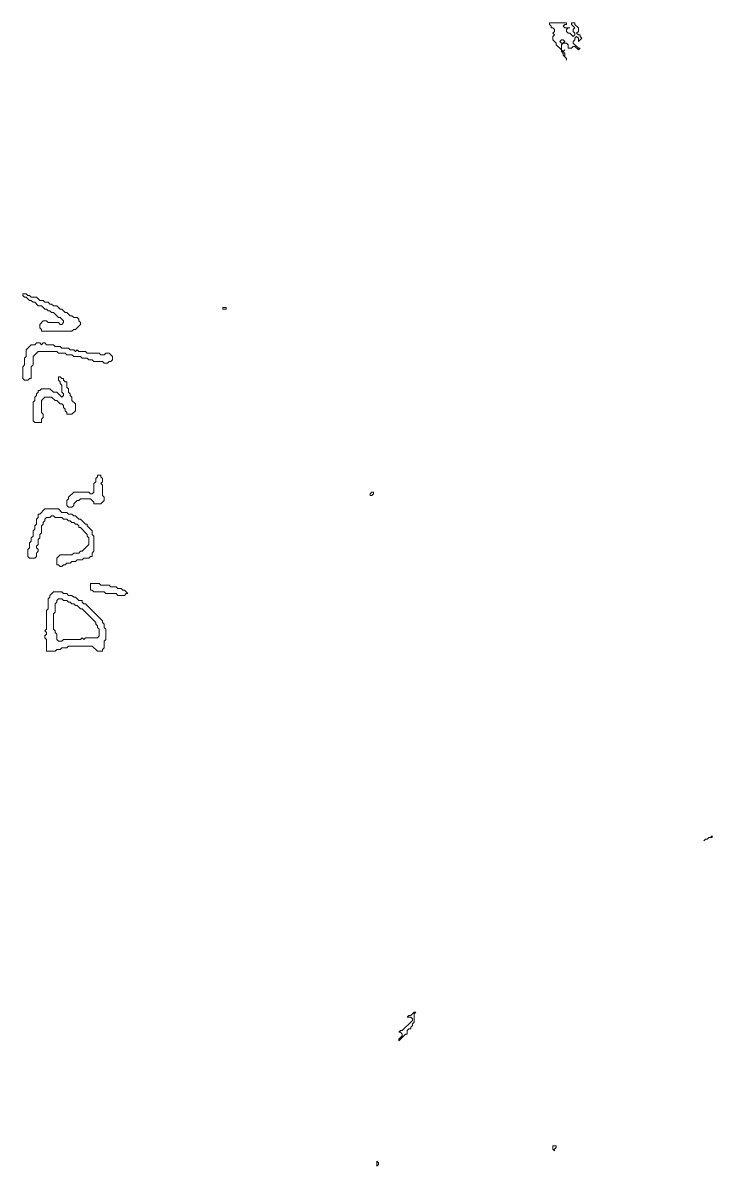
# Model space of a CAD drawing. Extents: x 10 to 1972, y 10 to 1392.
# Drawn here: x 1564 to 1971, y 717 to 1392 of the extents above; entities that cross this region are included whole.
import ezdxf

# ---------------------------------------------------------------- set-up
doc = ezdxf.new("R2010")
doc.units = 0
doc.layers.add('TRACE_TEXT_SYMBOL', color=6, linetype='Continuous', lineweight=0)

msp = doc.modelspace()

# ---------------------------------------------------------------- linework, layer by layer
at = {"layer": 'TRACE_TEXT_SYMBOL', "color": 6}
for points in [[(1875, 1392), (1875, 1391), (1876, 1390), (1876, 1389), (1877, 1389), (1878, 1388), (1878, 1387), (1877, 1386), (1878, 1385), (1877, 1384), (1877, 1382), (1879, 1380), (1879, 1379), (1882, 1376), (1882, 1375), (1883, 1374), (1883, 1373), (1885, 1371), (1885, 1370), (1885, 1371), (1884, 1372), (1884, 1374), (1883, 1375), (1884, 1376), (1883, 1375), (1882, 1376), (1882, 1379), (1883, 1380), (1885, 1380), (1886, 1379), (1886, 1377), (1888, 1377), (1889, 1378), (1890, 1378), (1892, 1376), (1893, 1377), (1892, 1377), (1889, 1380), (1889, 1381), (1890, 1382), (1890, 1383), (1891, 1384), (1892, 1383), (1892, 1381), (1894, 1383), (1893, 1384), (1893, 1385), (1892, 1385), (1891, 1386), (1892, 1387), (1892, 1389), (1890, 1391), (1890, 1392), (1888, 1392), (1888, 1391), (1890, 1389), (1889, 1388), (1889, 1387), (1890, 1386), (1890, 1385), (1889, 1384), (1887, 1386), (1886, 1386), (1885, 1387)], [(1885, 1387), (1885, 1388), (1886, 1389), (1887, 1389), (1884, 1389), (1883, 1390), (1884, 1391), (1885, 1391), (1885, 1392), (1875, 1392)], [(1577, 1105), (1574, 1102), (1573, 1102), (1573, 1100), (1572, 1099), (1572, 1096), (1571, 1095), (1571, 1093), (1570, 1092), (1570, 1089), (1569, 1088), (1569, 1086), (1568, 1085), (1568, 1082), (1567, 1081), (1567, 1077), (1568, 1076), (1571, 1076), (1572, 1077), (1572, 1079), (1573, 1080), (1573, 1081), (1572, 1082), (1572, 1083), (1573, 1084), (1573, 1087), (1574, 1088), (1574, 1090), (1575, 1091), (1575, 1095), (1576, 1096), (1576, 1097), (1577, 1098), (1577, 1099), (1578, 1100), (1580, 1100), (1581, 1101), (1582, 1101), (1583, 1100), (1587, 1100), (1588, 1099), (1590, 1099), (1591, 1098), (1592, 1098), (1593, 1097), (1594, 1097), (1595, 1096), (1596, 1096), (1597, 1095), (1597, 1094), (1598, 1094), (1602, 1090), (1602, 1089), (1603, 1088), (1603, 1084), (1599, 1080), (1598, 1080), (1597, 1079), (1594, 1079), (1593, 1078), (1586, 1078), (1584, 1076), (1584, 1072), (1585, 1072)], [(1585, 1072), (1586, 1071), (1587, 1071), (1588, 1072), (1589, 1072), (1590, 1073), (1592, 1073), (1593, 1074), (1595, 1074), (1596, 1075), (1599, 1075), (1600, 1076), (1603, 1076), (1604, 1077), (1605, 1077), (1605, 1079), (1606, 1080), (1606, 1089), (1605, 1090), (1605, 1092), (1602, 1095), (1602, 1096), (1601, 1096), (1598, 1099), (1597, 1099), (1595, 1101), (1594, 1101), (1593, 1102), (1591, 1102), (1590, 1103), (1587, 1103), (1585, 1105), (1577, 1105)]]:
    msp.add_lwpolyline(points, dxfattribs=at)
for points in [[(1881, 1381), (1882, 1382), (1883, 1382), (1884, 1381), (1883, 1380), (1882, 1380)], [(1564, 1232), (1564, 1231), (1565, 1230), (1566, 1230), (1568, 1228), (1569, 1228), (1570, 1227), (1571, 1227), (1573, 1225), (1575, 1225), (1577, 1223), (1578, 1223), (1579, 1222), (1580, 1222), (1581, 1221), (1582, 1221), (1585, 1218), (1586, 1218), (1588, 1216), (1588, 1215), (1587, 1214), (1586, 1214), (1585, 1215), (1579, 1215), (1578, 1216), (1576, 1216), (1574, 1214), (1574, 1212), (1575, 1211), (1575, 1210), (1593, 1210), (1594, 1211), (1595, 1211), (1598, 1214), (1598, 1215), (1597, 1216), (1597, 1217), (1596, 1218), (1594, 1218), (1593, 1219), (1592, 1219), (1590, 1221), (1589, 1221), (1587, 1223), (1586, 1223), (1584, 1225), (1582, 1225), (1581, 1226), (1580, 1226), (1579, 1227), (1577, 1227), (1576, 1228), (1574, 1228), (1572, 1230), (1569, 1230), (1568, 1231), (1567, 1231), (1566, 1232)], [(1682, 1224), (1684, 1224), (1684, 1223), (1682, 1223)], [(1572, 1203), (1571, 1202), (1569, 1202), (1566, 1199), (1566, 1195), (1565, 1194), (1565, 1190), (1564, 1189), (1564, 1182), (1565, 1181), (1567, 1181), (1568, 1182), (1569, 1182), (1569, 1189), (1570, 1190), (1570, 1195), (1573, 1198), (1584, 1198), (1585, 1197), (1589, 1197), (1590, 1196), (1593, 1196), (1594, 1195), (1598, 1195), (1599, 1194), (1602, 1194), (1603, 1193), (1605, 1193), (1606, 1192), (1611, 1192), (1612, 1191), (1614, 1191), (1615, 1192), (1616, 1192), (1617, 1193), (1617, 1195), (1615, 1197), (1613, 1197), (1612, 1196), (1610, 1196), (1609, 1197), (1602, 1197), (1601, 1198), (1597, 1198), (1596, 1199), (1595, 1198), (1594, 1199), (1592, 1199), (1591, 1200), (1587, 1200), (1586, 1201), (1583, 1201), (1582, 1202), (1578, 1202), (1577, 1203), (1576, 1203), (1575, 1202), (1574, 1203)], [(1585, 1183), (1585, 1181), (1586, 1180), (1586, 1179), (1587, 1178), (1587, 1174), (1588, 1173), (1588, 1172), (1587, 1171), (1584, 1174), (1582, 1174), (1580, 1176), (1575, 1176), (1574, 1175), (1573, 1175), (1573, 1174), (1572, 1173), (1572, 1172), (1571, 1171), (1571, 1169), (1570, 1168), (1570, 1157), (1571, 1156), (1575, 1156), (1575, 1158), (1576, 1159), (1576, 1161), (1575, 1162), (1575, 1169), (1577, 1171), (1581, 1171), (1583, 1169), (1584, 1169), (1586, 1167), (1587, 1167), (1588, 1166), (1588, 1165), (1589, 1164), (1589, 1163), (1590, 1162), (1590, 1161), (1593, 1161), (1595, 1163), (1595, 1167), (1593, 1169), (1593, 1171), (1592, 1172), (1592, 1173), (1591, 1174), (1591, 1176), (1590, 1177), (1590, 1180), (1589, 1180), (1588, 1181), (1588, 1182), (1587, 1182), (1586, 1183)], [(1608, 1125), (1608, 1124), (1607, 1123), (1607, 1121), (1606, 1120), (1606, 1115), (1605, 1114), (1604, 1114), (1603, 1115), (1594, 1115), (1591, 1112), (1591, 1111), (1590, 1110), (1590, 1107), (1591, 1106), (1593, 1106), (1594, 1107), (1594, 1108), (1596, 1110), (1597, 1110), (1598, 1111), (1604, 1111), (1606, 1109), (1606, 1108), (1610, 1108), (1612, 1110), (1612, 1112), (1611, 1113), (1611, 1119), (1610, 1120), (1611, 1121), (1611, 1123), (1610, 1124), (1610, 1125)], [(1770, 1115), (1769, 1114), (1769, 1113), (1770, 1113), (1771, 1114), (1771, 1115)], [(1604, 1061), (1604, 1057), (1605, 1057), (1606, 1056), (1612, 1056), (1613, 1055), (1619, 1055), (1620, 1054), (1624, 1054), (1625, 1055), (1626, 1055), (1624, 1057), (1623, 1057), (1622, 1058), (1620, 1058), (1619, 1059), (1616, 1059), (1615, 1060), (1610, 1060), (1609, 1061)], [(1582, 1056), (1580, 1054), (1580, 1053), (1579, 1052), (1579, 1046), (1578, 1045), (1578, 1034), (1577, 1033), (1578, 1032), (1578, 1031), (1577, 1030), (1577, 1029), (1578, 1028), (1578, 1021), (1583, 1021), (1584, 1022), (1586, 1022), (1587, 1023), (1590, 1023), (1591, 1024), (1605, 1024), (1608, 1021), (1611, 1021), (1611, 1022), (1612, 1023), (1612, 1027), (1613, 1028), (1613, 1034), (1612, 1035), (1612, 1037), (1611, 1038), (1611, 1039), (1601, 1049), (1600, 1049), (1599, 1050), (1599, 1051), (1597, 1051), (1595, 1053), (1594, 1053), (1593, 1054), (1591, 1054), (1590, 1055), (1588, 1055), (1587, 1056)], [(1584, 1051), (1585, 1052), (1587, 1052), (1588, 1051), (1590, 1051), (1591, 1050), (1592, 1050), (1593, 1049), (1594, 1049), (1595, 1048), (1596, 1048), (1598, 1046), (1599, 1046), (1607, 1038), (1607, 1037), (1608, 1036), (1608, 1035), (1609, 1034), (1609, 1030), (1608, 1029), (1601, 1029), (1600, 1028), (1599, 1029), (1598, 1028), (1588, 1028), (1587, 1027), (1585, 1027), (1584, 1028), (1584, 1031), (1583, 1032), (1583, 1033), (1582, 1034), (1582, 1043), (1583, 1044), (1583, 1049), (1584, 1050)], [(1971, 912), (1970, 911), (1969, 911), (1968, 910), (1967, 910), (1966, 909), (1967, 910), (1968, 910), (1969, 911), (1971, 911)], [(1795, 808), (1793, 806), (1792, 806), (1791, 805), (1793, 805), (1794, 804), (1794, 803), (1788, 797), (1787, 797), (1786, 796), (1787, 796), (1788, 795), (1788, 794), (1786, 792), (1786, 791), (1790, 795), (1791, 795), (1791, 797), (1792, 798), (1793, 798), (1793, 799), (1794, 800), (1794, 801), (1795, 802), (1795, 807), (1796, 808)], [(1877, 729), (1877, 727), (1878, 726), (1878, 727), (1879, 728), (1879, 729)], [(1773, 720), (1773, 717), (1774, 718), (1774, 719)]]:
    msp.add_lwpolyline(points, close=True, dxfattribs=at)

doc.saveas('drawing.dxf')
